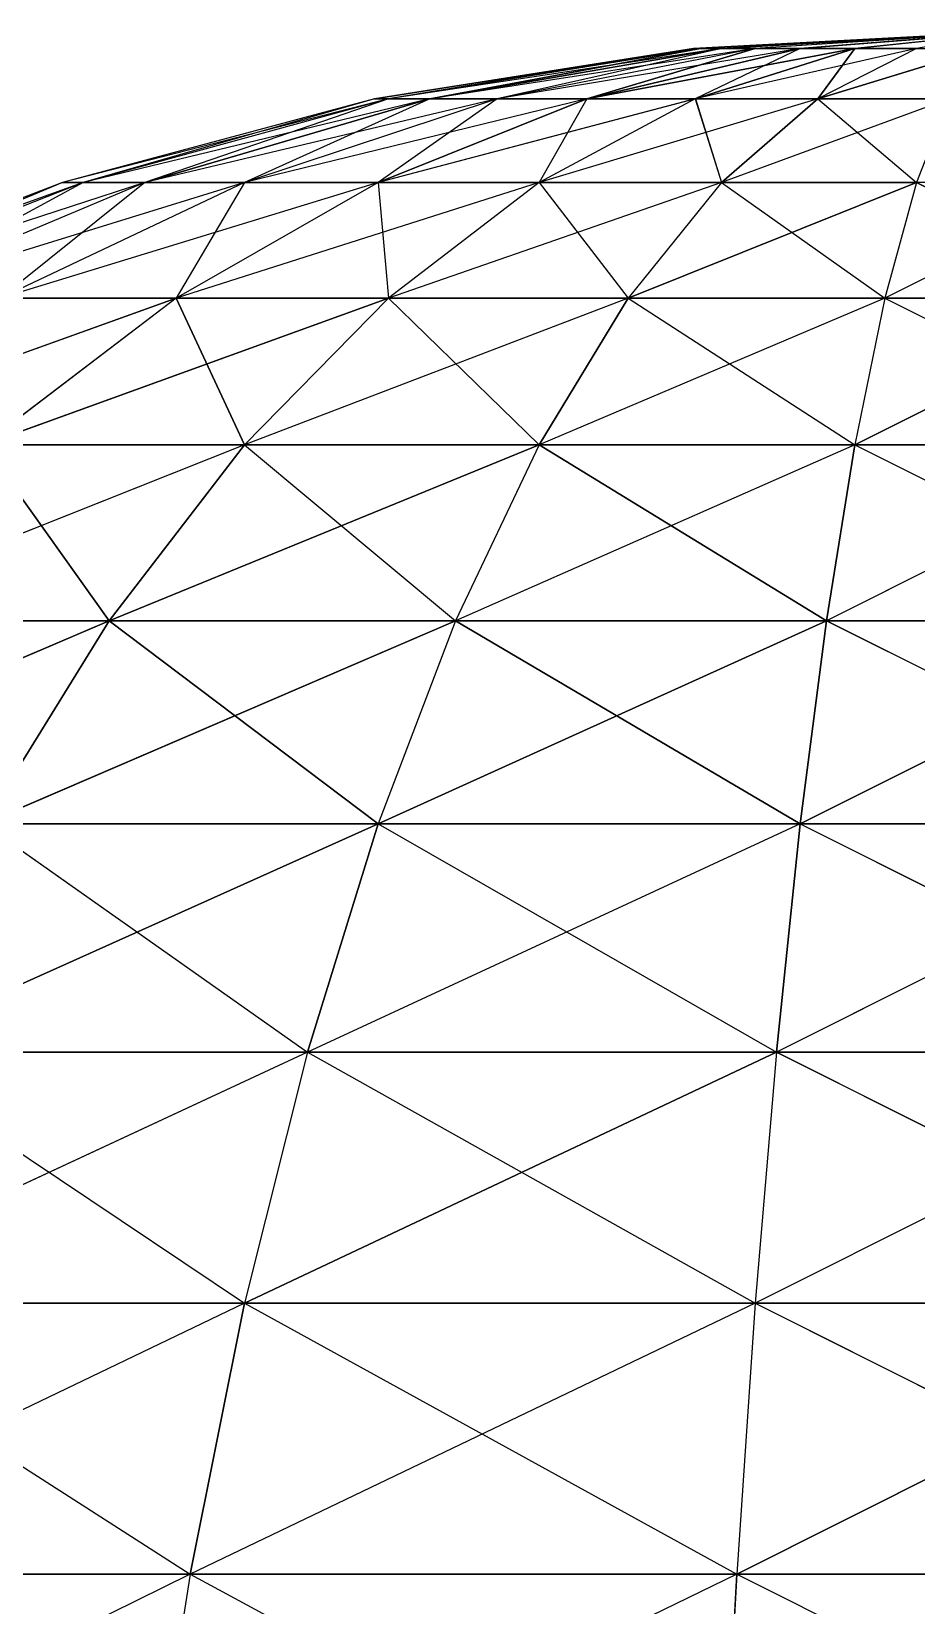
# Model space of a CAD drawing. Header units: metres. Extents: x -100 to 100, y -100 to 100.
# Drawn here: x -31.9 to -3.2, y 49 to 100 of the extents above; entities that cross this region are included whole.
import ezdxf

# ---------------------------------------------------------------- set-up
doc = ezdxf.new("R2010")
doc.units = ezdxf.units.M

msp = doc.modelspace()

# ---------------------------------------------------------------- linework, layer by layer
for p, q in [((0, 100, -692.82), (-10.453, 99.452, -692.82)), ((0, 100, -692.82), (-10.224, 99.452, -690.647)), ((0, 100, -692.82), (-10.224, 99.452, -694.994)), ((0, 100, -692.82), (-9.549, 99.452, -688.569)), ((0, 100, -692.82), (-9.549, 99.452, -697.072)), ((0, 100, -692.82), (-8.457, 99.452, -686.676)), ((0, 100, -692.82), (-8.457, 99.452, -698.964)), ((0, 100, -692.82), (-6.994, 99.452, -685.052)), ((0, 100, -692.82), (-6.994, 99.452, -700.588)), ((0, 100, -692.82), (-5.226, 99.452, -683.768)), ((0, 100, -692.82), (-5.226, 99.452, -701.873)), ((0, 100, -692.82), (-3.23, 99.452, -702.762)), ((-10.453, 99.452, -692.82), (-20.791, 97.815, -692.82)), ((-10.224, 99.452, -694.994), (-20.791, 97.815, -692.82)), ((-10.224, 99.452, -690.647), (-20.337, 97.815, -688.498)), ((-10.453, 99.452, -692.82), (-20.337, 97.815, -688.498)), ((-10.224, 99.452, -694.994), (-20.337, 97.815, -697.143)), ((-9.549, 99.452, -697.072), (-20.337, 97.815, -697.143)), ((-9.549, 99.452, -688.569), (-18.994, 97.815, -684.364)), ((-10.224, 99.452, -690.647), (-18.994, 97.815, -684.364)), ((-9.549, 99.452, -697.072), (-18.994, 97.815, -701.277)), ((-8.457, 99.452, -698.964), (-18.994, 97.815, -701.277)), ((-8.457, 99.452, -686.676), (-16.82, 97.815, -680.6)), ((-9.549, 99.452, -688.569), (-16.82, 97.815, -680.6)), ((-8.457, 99.452, -698.964), (-16.82, 97.815, -705.041)), ((-6.994, 99.452, -700.588), (-16.82, 97.815, -705.041)), ((-6.994, 99.452, -685.052), (-13.912, 97.815, -677.369)), ((-8.457, 99.452, -686.676), (-13.912, 97.815, -677.369)), ((-6.994, 99.452, -700.588), (-13.912, 97.815, -708.271)), ((-5.226, 99.452, -701.873), (-13.912, 97.815, -708.271)), ((-10.224, 99.452, -690.647), (-10.453, 99.452, -692.82)), ((-10.453, 99.452, -692.82), (-10.224, 99.452, -694.994)), ((-5.226, 99.452, -683.768), (-10.396, 97.815, -674.815)), ((-6.994, 99.452, -685.052), (-10.396, 97.815, -674.815)), ((-5.226, 99.452, -701.873), (-10.396, 97.815, -710.826)), ((-3.23, 99.452, -702.762), (-10.396, 97.815, -710.826)), ((-9.549, 99.452, -688.569), (-10.224, 99.452, -690.647)), ((-10.224, 99.452, -694.994), (-9.549, 99.452, -697.072)), ((-8.457, 99.452, -686.676), (-9.549, 99.452, -688.569)), ((-9.549, 99.452, -697.072), (-8.457, 99.452, -698.964)), ((-6.994, 99.452, -685.052), (-8.457, 99.452, -686.676)), ((-8.457, 99.452, -698.964), (-6.994, 99.452, -700.588)), ((-5.226, 99.452, -683.768), (-6.994, 99.452, -685.052)), ((-6.994, 99.452, -700.588), (-5.226, 99.452, -701.873)), ((-3.23, 99.452, -682.879), (-6.425, 97.815, -673.047)), ((-5.226, 99.452, -683.768), (-6.425, 97.815, -673.047)), ((-3.23, 99.452, -702.762), (-6.425, 97.815, -712.594)), ((-1.093, 99.452, -703.216), (-6.425, 97.815, -712.594)), ((-3.23, 99.452, -682.879), (-5.226, 99.452, -683.768)), ((-5.226, 99.452, -701.873), (-3.23, 99.452, -702.762)), ((-3.23, 99.452, -702.762), (-1.093, 99.452, -703.216)), ((-20.791, 97.815, -692.82), (-30.902, 95.106, -692.82)), ((-20.337, 97.815, -697.143), (-30.902, 95.106, -692.82)), ((-20.337, 97.815, -688.498), (-30.226, 95.106, -686.395)), ((-20.791, 97.815, -692.82), (-30.226, 95.106, -686.395)), ((-20.337, 97.815, -697.143), (-30.226, 95.106, -699.245)), ((-18.994, 97.815, -701.277), (-30.226, 95.106, -699.245)), ((-18.994, 97.815, -684.364), (-28.23, 95.106, -680.251)), ((-20.337, 97.815, -688.498), (-28.23, 95.106, -680.251)), ((-18.994, 97.815, -701.277), (-28.23, 95.106, -705.389)), ((-16.82, 97.815, -705.041), (-28.23, 95.106, -705.389)), ((-16.82, 97.815, -680.6), (-25, 95.106, -674.657)), ((-18.994, 97.815, -684.364), (-25, 95.106, -674.657)), ((-16.82, 97.815, -705.041), (-25, 95.106, -710.984)), ((-13.912, 97.815, -708.271), (-25, 95.106, -710.984)), ((-20.337, 97.815, -688.498), (-20.791, 97.815, -692.82)), ((-20.791, 97.815, -692.82), (-20.337, 97.815, -697.143)), ((-13.912, 97.815, -677.369), (-20.677, 95.106, -669.856)), ((-16.82, 97.815, -680.6), (-20.677, 95.106, -669.856)), ((-13.912, 97.815, -708.271), (-20.677, 95.106, -715.785)), ((-10.396, 97.815, -710.826), (-20.677, 95.106, -715.785)), ((-18.994, 97.815, -684.364), (-20.337, 97.815, -688.498)), ((-20.337, 97.815, -697.143), (-18.994, 97.815, -701.277)), ((-16.82, 97.815, -680.6), (-18.994, 97.815, -684.364)), ((-18.994, 97.815, -701.277), (-16.82, 97.815, -705.041)), ((-13.912, 97.815, -677.369), (-16.82, 97.815, -680.6)), ((-16.82, 97.815, -705.041), (-13.912, 97.815, -708.271)), ((-10.396, 97.815, -674.815), (-15.451, 95.106, -666.059)), ((-13.912, 97.815, -677.369), (-15.451, 95.106, -666.059)), ((-10.396, 97.815, -710.826), (-15.451, 95.106, -719.582)), ((-6.425, 97.815, -712.594), (-15.451, 95.106, -719.582)), ((-10.396, 97.815, -674.815), (-13.912, 97.815, -677.369)), ((-13.912, 97.815, -708.271), (-10.396, 97.815, -710.826)), ((-6.425, 97.815, -673.047), (-10.396, 97.815, -674.815)), ((-10.396, 97.815, -710.826), (-6.425, 97.815, -712.594)), ((-10.396, 97.815, -674.815), (-9.549, 95.106, -663.431)), ((-6.425, 97.815, -673.047), (-9.549, 95.106, -663.431)), ((-6.425, 97.815, -712.594), (-9.549, 95.106, -722.21)), ((-2.173, 97.815, -713.498), (-9.549, 95.106, -722.21)), ((-2.173, 97.815, -672.143), (-6.425, 97.815, -673.047)), ((-6.425, 97.815, -712.594), (-2.173, 97.815, -713.498)), ((-6.425, 97.815, -673.047), (-3.23, 95.106, -662.088)), ((-2.173, 97.815, -672.143), (-3.23, 95.106, -662.088)), ((-30.902, 95.106, -692.82), (-40.674, 91.355, -692.82)), ((-30.226, 95.106, -699.245), (-40.674, 91.355, -692.82)), ((-30.226, 95.106, -686.395), (-39.785, 91.355, -684.364)), ((-30.902, 95.106, -692.82), (-39.785, 91.355, -684.364)), ((-30.226, 95.106, -699.245), (-39.785, 91.355, -701.277)), ((-28.23, 95.106, -705.389), (-39.785, 91.355, -701.277)), ((-28.23, 95.106, -680.251), (-37.157, 91.355, -676.277)), ((-30.226, 95.106, -686.395), (-37.157, 91.355, -676.277)), ((-28.23, 95.106, -705.389), (-37.157, 91.355, -709.364)), ((-25, 95.106, -710.984), (-37.157, 91.355, -709.364)), ((-25, 95.106, -674.657), (-32.906, 91.355, -668.913)), ((-28.23, 95.106, -680.251), (-32.906, 91.355, -668.913)), ((-25, 95.106, -710.984), (-32.906, 91.355, -716.728)), ((-20.677, 95.106, -715.785), (-32.906, 91.355, -716.728)), ((-30.226, 95.106, -686.395), (-30.902, 95.106, -692.82)), ((-30.902, 95.106, -692.82), (-30.226, 95.106, -699.245)), ((-28.23, 95.106, -680.251), (-30.226, 95.106, -686.395)), ((-30.226, 95.106, -699.245), (-28.23, 95.106, -705.389)), ((-25, 95.106, -674.657), (-28.23, 95.106, -680.251)), ((-28.23, 95.106, -705.389), (-25, 95.106, -710.984)), ((-20.677, 95.106, -669.856), (-27.216, 91.355, -662.594)), ((-25, 95.106, -674.657), (-27.216, 91.355, -662.594)), ((-20.677, 95.106, -715.785), (-27.216, 91.355, -723.047)), ((-15.451, 95.106, -719.582), (-27.216, 91.355, -723.047)), ((-20.677, 95.106, -669.856), (-25, 95.106, -674.657)), ((-25, 95.106, -710.984), (-20.677, 95.106, -715.785)), ((-15.451, 95.106, -666.059), (-20.677, 95.106, -669.856)), ((-20.677, 95.106, -715.785), (-15.451, 95.106, -719.582)), ((-20.677, 95.106, -669.856), (-20.337, 91.355, -657.596)), ((-15.451, 95.106, -666.059), (-20.337, 91.355, -657.596)), ((-15.451, 95.106, -719.582), (-20.337, 91.355, -728.045)), ((-9.549, 95.106, -722.21), (-20.337, 91.355, -728.045)), ((-9.549, 95.106, -663.431), (-15.451, 95.106, -666.059)), ((-15.451, 95.106, -719.582), (-9.549, 95.106, -722.21)), ((-15.451, 95.106, -666.059), (-12.569, 91.355, -654.137)), ((-9.549, 95.106, -663.431), (-12.569, 91.355, -654.137)), ((-9.549, 95.106, -722.21), (-12.569, 91.355, -731.503)), ((-3.23, 95.106, -723.553), (-12.569, 91.355, -731.503)), ((-3.23, 95.106, -662.088), (-9.549, 95.106, -663.431)), ((-9.549, 95.106, -722.21), (-3.23, 95.106, -723.553)), ((-9.549, 95.106, -663.431), (-4.252, 91.355, -652.369)), ((-3.23, 95.106, -662.088), (-4.252, 91.355, -652.369)), ((-3.23, 95.106, -723.553), (-4.252, 91.355, -733.271)), ((3.23, 95.106, -723.553), (-4.252, 91.355, -733.271)), ((3.23, 95.106, -662.088), (-3.23, 95.106, -662.088)), ((-3.23, 95.106, -662.088), (4.252, 91.355, -652.369)), ((-27.216, 91.355, -723.047), (-40.451, 86.603, -722.21)), ((-27.216, 91.355, -662.594), (-33.457, 86.603, -655.663)), ((-27.216, 91.355, -723.047), (-33.457, 86.603, -729.978)), ((-20.337, 91.355, -728.045), (-33.457, 86.603, -729.978)), ((-27.216, 91.355, -662.594), (-32.906, 91.355, -668.913)), ((-32.906, 91.355, -716.728), (-27.216, 91.355, -723.047)), ((-20.337, 91.355, -657.596), (-27.216, 91.355, -662.594)), ((-27.216, 91.355, -723.047), (-20.337, 91.355, -728.045)), ((-27.216, 91.355, -662.594), (-25, 86.603, -649.519)), ((-20.337, 91.355, -657.596), (-25, 86.603, -649.519)), ((-20.337, 91.355, -728.045), (-25, 86.603, -736.122)), ((-12.569, 91.355, -731.503), (-25, 86.603, -736.122)), ((-12.569, 91.355, -654.137), (-20.337, 91.355, -657.596)), ((-20.337, 91.355, -728.045), (-12.569, 91.355, -731.503)), ((-20.337, 91.355, -657.596), (-15.451, 86.603, -645.267)), ((-12.569, 91.355, -654.137), (-15.451, 86.603, -645.267)), ((-12.569, 91.355, -731.503), (-15.451, 86.603, -740.373)), ((-4.252, 91.355, -733.271), (-15.451, 86.603, -740.373)), ((-4.252, 91.355, -652.369), (-12.569, 91.355, -654.137)), ((-12.569, 91.355, -731.503), (-4.252, 91.355, -733.271)), ((-12.569, 91.355, -654.137), (-5.226, 86.603, -643.094)), ((-4.252, 91.355, -652.369), (-5.226, 86.603, -643.094)), ((-4.252, 91.355, -733.271), (-5.226, 86.603, -742.546)), ((4.252, 91.355, -733.271), (-5.226, 86.603, -742.546)), ((4.252, 91.355, -652.369), (-4.252, 91.355, -652.369)), ((-4.252, 91.355, -733.271), (4.252, 91.355, -733.271)), ((-4.252, 91.355, -652.369), (5.226, 86.603, -643.094)), ((-25, 86.603, -736.122), (-39.331, 80.902, -736.501)), ((-25, 86.603, -649.519), (-33.457, 86.603, -655.663)), ((-33.457, 86.603, -729.978), (-25, 86.603, -736.122)), ((-33.457, 86.603, -655.663), (-29.389, 80.902, -641.917)), ((-25, 86.603, -649.519), (-29.389, 80.902, -641.917)), ((-25, 86.603, -736.122), (-29.389, 80.902, -743.724)), ((-15.451, 86.603, -740.373), (-29.389, 80.902, -743.724)), ((-15.451, 86.603, -645.267), (-25, 86.603, -649.519)), ((-25, 86.603, -736.122), (-15.451, 86.603, -740.373)), ((-25, 86.603, -649.519), (-18.164, 80.902, -636.919)), ((-15.451, 86.603, -645.267), (-18.164, 80.902, -636.919)), ((-15.451, 86.603, -740.373), (-18.164, 80.902, -748.722)), ((-5.226, 86.603, -742.546), (-18.164, 80.902, -748.722)), ((-5.226, 86.603, -643.094), (-15.451, 86.603, -645.267)), ((-15.451, 86.603, -740.373), (-5.226, 86.603, -742.546)), ((-15.451, 86.603, -645.267), (-6.144, 80.902, -634.364)), ((-5.226, 86.603, -643.094), (-6.144, 80.902, -634.364)), ((-5.226, 86.603, -742.546), (-6.144, 80.902, -751.277)), ((5.226, 86.603, -742.546), (-6.144, 80.902, -751.277)), ((5.226, 86.603, -643.094), (-5.226, 86.603, -643.094)), ((-5.226, 86.603, -742.546), (5.226, 86.603, -742.546)), ((-5.226, 86.603, -643.094), (6.144, 80.902, -634.364)), ((-29.389, 80.902, -743.724), (-44.774, 74.314, -742.546)), ((-29.389, 80.902, -641.917), (-39.331, 80.902, -649.139)), ((-39.331, 80.902, -736.501), (-29.389, 80.902, -743.724)), ((-29.389, 80.902, -641.917), (-33.457, 74.314, -634.872)), ((-29.389, 80.902, -743.724), (-33.457, 74.314, -750.769)), ((-18.164, 80.902, -748.722), (-33.457, 74.314, -750.769)), ((-18.164, 80.902, -636.919), (-29.389, 80.902, -641.917)), ((-29.389, 80.902, -743.724), (-18.164, 80.902, -748.722)), ((-29.389, 80.902, -641.917), (-20.677, 74.314, -629.182)), ((-18.164, 80.902, -636.919), (-20.677, 74.314, -629.182)), ((-18.164, 80.902, -748.722), (-20.677, 74.314, -756.458)), ((-6.144, 80.902, -751.277), (-20.677, 74.314, -756.458)), ((-6.144, 80.902, -634.364), (-18.164, 80.902, -636.919)), ((-18.164, 80.902, -748.722), (-6.144, 80.902, -751.277)), ((-18.164, 80.902, -636.919), (-6.994, 74.314, -626.274)), ((-6.144, 80.902, -634.364), (-6.994, 74.314, -626.274)), ((-6.144, 80.902, -751.277), (-6.994, 74.314, -759.367)), ((6.144, 80.902, -751.277), (-6.994, 74.314, -759.367)), ((6.144, 80.902, -634.364), (-6.144, 80.902, -634.364)), ((-6.144, 80.902, -751.277), (6.144, 80.902, -751.277)), ((-6.144, 80.902, -634.364), (6.994, 74.314, -626.274)), ((-20.677, 74.314, -756.458), (-37.157, 66.913, -757.178)), ((-20.677, 74.314, -629.182), (-33.457, 74.314, -634.872)), ((-33.457, 74.314, -750.769), (-20.677, 74.314, -756.458)), ((-33.457, 74.314, -634.872), (-22.964, 66.913, -622.143)), ((-20.677, 74.314, -629.182), (-22.964, 66.913, -622.143)), ((-20.677, 74.314, -756.458), (-22.964, 66.913, -763.498)), ((-6.994, 74.314, -759.367), (-22.964, 66.913, -763.498)), ((-6.994, 74.314, -626.274), (-20.677, 74.314, -629.182)), ((-20.677, 74.314, -756.458), (-6.994, 74.314, -759.367)), ((-20.677, 74.314, -629.182), (-7.768, 66.913, -618.913)), ((-6.994, 74.314, -626.274), (-7.768, 66.913, -618.913)), ((-6.994, 74.314, -759.367), (-7.768, 66.913, -766.728)), ((6.994, 74.314, -759.367), (-7.768, 66.913, -766.728)), ((6.994, 74.314, -626.274), (-6.994, 74.314, -626.274)), ((-6.994, 74.314, -759.367), (6.994, 74.314, -759.367)), ((-6.994, 74.314, -626.274), (7.768, 66.913, -618.913)), ((-22.964, 66.913, -763.498), (-40.451, 58.779, -762.883)), ((-22.964, 66.913, -622.143), (-37.157, 66.913, -628.462)), ((-37.157, 66.913, -757.178), (-22.964, 66.913, -763.498)), ((-37.157, 66.913, -628.462), (-25, 58.779, -615.878)), ((-22.964, 66.913, -622.143), (-25, 58.779, -615.878)), ((-22.964, 66.913, -763.498), (-25, 58.779, -769.762)), ((-7.768, 66.913, -766.728), (-25, 58.779, -769.762)), ((-7.768, 66.913, -618.913), (-22.964, 66.913, -622.143)), ((-22.964, 66.913, -763.498), (-7.768, 66.913, -766.728)), ((-22.964, 66.913, -622.143), (-8.457, 58.779, -612.362)), ((-7.768, 66.913, -618.913), (-8.457, 58.779, -612.362)), ((-7.768, 66.913, -766.728), (-8.457, 58.779, -773.279)), ((7.768, 66.913, -766.728), (-8.457, 58.779, -773.279)), ((7.768, 66.913, -618.913), (-7.768, 66.913, -618.913)), ((-7.768, 66.913, -766.728), (7.768, 66.913, -766.728)), ((-7.768, 66.913, -618.913), (8.457, 58.779, -612.362)), ((-25, 58.779, -769.762), (-43.301, 50, -767.82)), ((-25, 58.779, -615.878), (-40.451, 58.779, -622.757)), ((-40.451, 58.779, -762.883), (-25, 58.779, -769.762)), ((-40.451, 58.779, -622.757), (-26.762, 50, -610.456)), ((-25, 58.779, -615.878), (-26.762, 50, -610.456)), ((-25, 58.779, -769.762), (-26.762, 50, -775.184)), ((-8.457, 58.779, -773.279), (-26.762, 50, -775.184)), ((-8.457, 58.779, -612.362), (-25, 58.779, -615.878)), ((-25, 58.779, -769.762), (-8.457, 58.779, -773.279)), ((-25, 58.779, -615.878), (-9.052, 50, -606.692)), ((-8.457, 58.779, -612.362), (-9.052, 50, -606.692)), ((-8.457, 58.779, -773.279), (-9.052, 50, -778.948)), ((8.457, 58.779, -773.279), (-9.052, 50, -778.948)), ((8.457, 58.779, -612.362), (-8.457, 58.779, -612.362)), ((-8.457, 58.779, -773.279), (8.457, 58.779, -773.279)), ((-8.457, 58.779, -612.362), (9.052, 50, -606.692)), ((-26.762, 50, -775.184), (-45.677, 40.674, -771.936)), ((-26.762, 50, -610.456), (-43.301, 50, -617.82)), ((-43.301, 50, -767.82), (-26.762, 50, -775.184)), ((-26.762, 50, -610.456), (-28.23, 40.674, -605.937)), ((-26.762, 50, -775.184), (-28.23, 40.674, -779.704)), ((-9.052, 50, -778.948), (-28.23, 40.674, -779.704)), ((-9.052, 50, -606.692), (-26.762, 50, -610.456)), ((-26.762, 50, -775.184), (-9.052, 50, -778.948)), ((-26.762, 50, -610.456), (-9.549, 40.674, -601.966)), ((-9.052, 50, -606.692), (-9.549, 40.674, -601.966)), ((-9.052, 50, -778.948), (-9.549, 40.674, -783.674)), ((9.052, 50, -606.692), (-9.052, 50, -606.692)), ((-9.052, 50, -778.948), (9.052, 50, -778.948)), ((-9.052, 50, -606.692), (9.549, 40.674, -601.966))]:
    msp.add_line(p, q)
for points in [[(-10.453, 99.452, -692.82), (0, 100, -692.82), (-10.224, 99.452, -694.994), (-10.224, 99.452, -694.993)], [(-9.549, 99.452, -697.072), (0, 100, -692.82), (-8.457, 99.452, -698.964), (-8.456, 99.452, -698.964)], [(-6.994, 99.452, -685.052), (0, 100, -692.82), (-8.457, 99.452, -686.676), (-8.456, 99.452, -686.676)], [(-5.226, 99.452, -701.873), (0, 100, -692.82), (-3.23, 99.452, -702.762), (-3.23, 99.452, -702.761)], [(-20.791, 97.815, -692.82), (-10.453, 99.452, -692.82), (-10.224, 99.452, -694.994), (-10.224, 99.452, -694.993)], [(-18.994, 97.815, -684.364), (-10.224, 99.452, -690.647), (-20.337, 97.815, -688.498), (-20.337, 97.815, -688.497)], [(-18.994, 97.815, -701.277), (-9.549, 99.452, -697.072), (-8.457, 99.452, -698.964), (-8.456, 99.452, -698.964)], [(-13.912, 97.815, -677.369), (-8.457, 99.452, -686.676), (-16.82, 97.815, -680.6), (-16.82, 97.815, -680.599)], [(-13.912, 97.815, -677.369), (-6.994, 99.452, -685.052), (-8.457, 99.452, -686.676), (-8.456, 99.452, -686.676)], [(-13.912, 97.815, -708.271), (-5.226, 99.452, -701.873), (-10.396, 97.815, -710.826), (-10.395, 97.815, -710.826)], [(-6.425, 97.815, -673.047), (-5.226, 99.452, -683.768), (-10.396, 97.815, -674.815), (-10.395, 97.815, -674.814)], [(-10.396, 97.815, -710.826), (-5.226, 99.452, -701.873), (-3.23, 99.452, -702.762), (-3.23, 99.452, -702.761)], [(-6.425, 97.815, -712.594), (-1.093, 99.452, -703.216), (-2.173, 97.815, -713.498), (-2.173, 97.815, -713.497)], [(-28.23, 95.106, -680.251), (-18.994, 97.815, -684.364), (-20.337, 97.815, -688.498), (-20.337, 97.815, -688.497)], [(-20.677, 95.106, -669.856), (-13.912, 97.815, -677.369), (-16.82, 97.815, -680.6), (-16.82, 97.815, -680.599)], [(-20.677, 95.106, -715.785), (-13.912, 97.815, -708.271), (-10.396, 97.815, -710.826), (-10.395, 97.815, -710.826)], [(-9.549, 95.106, -663.431), (-6.425, 97.815, -673.047), (-10.396, 97.815, -674.815), (-10.395, 97.815, -674.814)], [(-9.549, 95.106, -722.21), (-6.425, 97.815, -712.594), (-2.173, 97.815, -713.498), (-2.173, 97.815, -713.497)], [(-12.569, 91.355, -731.503), (-3.23, 95.106, -723.553), (-4.252, 91.355, -733.271), (-4.251, 91.355, -733.271)], [(4.252, 91.355, -652.369), (-3.23, 95.106, -662.088), (-4.252, 91.355, -652.369), (-4.251, 91.355, -652.369)], [(-40.451, 86.603, -722.21), (-27.216, 91.355, -723.047), (-33.457, 86.603, -729.978), (-33.456, 86.603, -729.977)], [(-25, 86.603, -649.519), (-27.216, 91.355, -662.594), (-33.457, 86.603, -655.663), (-33.456, 86.603, -655.663)], [(-33.457, 86.603, -729.978), (-20.337, 91.355, -728.045), (-25, 86.603, -736.122), (-25, 86.603, -736.121)], [(-15.451, 86.603, -740.373), (-12.569, 91.355, -731.503), (-4.252, 91.355, -733.271), (-4.251, 91.355, -733.271)], [(-5.226, 86.603, -742.546), (4.252, 91.355, -733.271), (5.226, 86.603, -742.546), (5.227, 86.603, -742.546)], [(5.226, 86.603, -643.094), (4.252, 91.355, -652.369), (-4.252, 91.355, -652.369), (-4.251, 91.355, -652.369)], [(-29.389, 80.902, -641.917), (-33.457, 86.603, -655.663), (-39.331, 80.902, -649.139), (-39.33, 80.902, -649.139)], [(-39.331, 80.902, -736.501), (-33.457, 86.603, -729.978), (-25, 86.603, -736.122), (-25, 86.603, -736.121)], [(-29.389, 80.902, -641.917), (-25, 86.603, -649.519), (-33.457, 86.603, -655.663), (-33.456, 86.603, -655.663)], [(-29.389, 80.902, -743.724), (-15.451, 86.603, -740.373), (-18.164, 80.902, -748.722), (-18.163, 80.902, -748.722)], [(-6.144, 80.902, -634.364), (-15.451, 86.603, -645.267), (-18.164, 80.902, -636.919), (-18.163, 80.902, -636.918)], [(-6.144, 80.902, -751.277), (-5.226, 86.603, -742.546), (5.226, 86.603, -742.546), (5.227, 86.603, -742.546)], [(-44.774, 74.314, -742.546), (-29.389, 80.902, -743.724), (-33.457, 74.314, -750.769), (-33.456, 74.315, -750.769)], [(-33.457, 74.314, -634.872), (-29.389, 80.902, -641.917), (-39.331, 80.902, -649.139), (-39.33, 80.902, -649.139)], [(-20.677, 74.314, -629.182), (-29.389, 80.902, -641.917), (-33.457, 74.314, -634.872), (-33.456, 74.315, -634.872)], [(-33.457, 74.314, -750.769), (-29.389, 80.902, -743.724), (-18.164, 80.902, -748.722), (-18.163, 80.902, -748.722)], [(-33.457, 74.314, -750.769), (-18.164, 80.902, -748.722), (-20.677, 74.314, -756.458), (-20.677, 74.315, -756.458)], [(-6.994, 74.314, -626.274), (-18.164, 80.902, -636.919), (-20.677, 74.314, -629.182), (-20.677, 74.315, -629.182)], [(-20.677, 74.314, -756.458), (-6.144, 80.902, -751.277), (-6.994, 74.314, -759.367), (-6.994, 74.315, -759.367)], [(-6.994, 74.314, -626.274), (-6.144, 80.902, -634.364), (-18.164, 80.902, -636.919), (-18.163, 80.902, -636.918)], [(6.994, 74.314, -626.274), (-6.144, 80.902, -634.364), (-6.994, 74.314, -626.274), (-6.994, 74.315, -626.274)], [(-6.994, 74.314, -759.367), (6.144, 80.902, -751.277), (6.994, 74.314, -759.367), (6.994, 74.315, -759.367)], [(-37.157, 66.913, -757.178), (-33.457, 74.314, -750.769), (-20.677, 74.314, -756.458), (-20.677, 74.315, -756.458)], [(-37.157, 66.913, -757.178), (-20.677, 74.314, -756.458), (-22.964, 66.913, -763.498), (-22.964, 66.913, -763.497)], [(-22.964, 66.913, -622.143), (-20.677, 74.314, -629.182), (-33.457, 74.314, -634.872), (-33.456, 74.315, -634.872)], [(-22.964, 66.913, -763.498), (-20.677, 74.314, -756.458), (-6.994, 74.314, -759.367), (-6.994, 74.315, -759.367)], [(-7.768, 66.913, -618.913), (-6.994, 74.314, -626.274), (-20.677, 74.314, -629.182), (-20.677, 74.315, -629.182)], [(-7.768, 66.913, -766.728), (-6.994, 74.314, -759.367), (6.994, 74.314, -759.367), (6.994, 74.315, -759.367)], [(7.768, 66.913, -618.913), (6.994, 74.314, -626.274), (-6.994, 74.314, -626.274), (-6.994, 74.315, -626.274)], [(-40.451, 58.779, -762.883), (-37.157, 66.913, -757.178), (-22.964, 66.913, -763.498), (-22.964, 66.913, -763.497)], [(-25, 58.779, -769.762), (-7.768, 66.913, -766.728), (-8.457, 58.779, -773.279), (-8.456, 58.779, -773.279)], [(8.457, 58.779, -612.362), (-7.768, 66.913, -618.913), (-8.457, 58.779, -612.362), (-8.456, 58.779, -612.362)], [(-26.762, 50, -775.184), (-25, 58.779, -769.762), (-8.457, 58.779, -773.279), (-8.456, 58.779, -773.279)], [(-9.052, 50, -778.948), (8.457, 58.779, -773.279), (9.052, 50, -778.948), (9.053, 50, -778.948)], [(9.052, 50, -606.692), (8.457, 58.779, -612.362), (-8.457, 58.779, -612.362), (-8.456, 58.779, -612.362)], [(-9.549, 40.674, -783.674), (-9.052, 50, -778.948), (9.052, 50, -778.948), (9.053, 50, -778.948)]]:
    msp.add_3dface(points)

doc.saveas('drawing.dxf')
